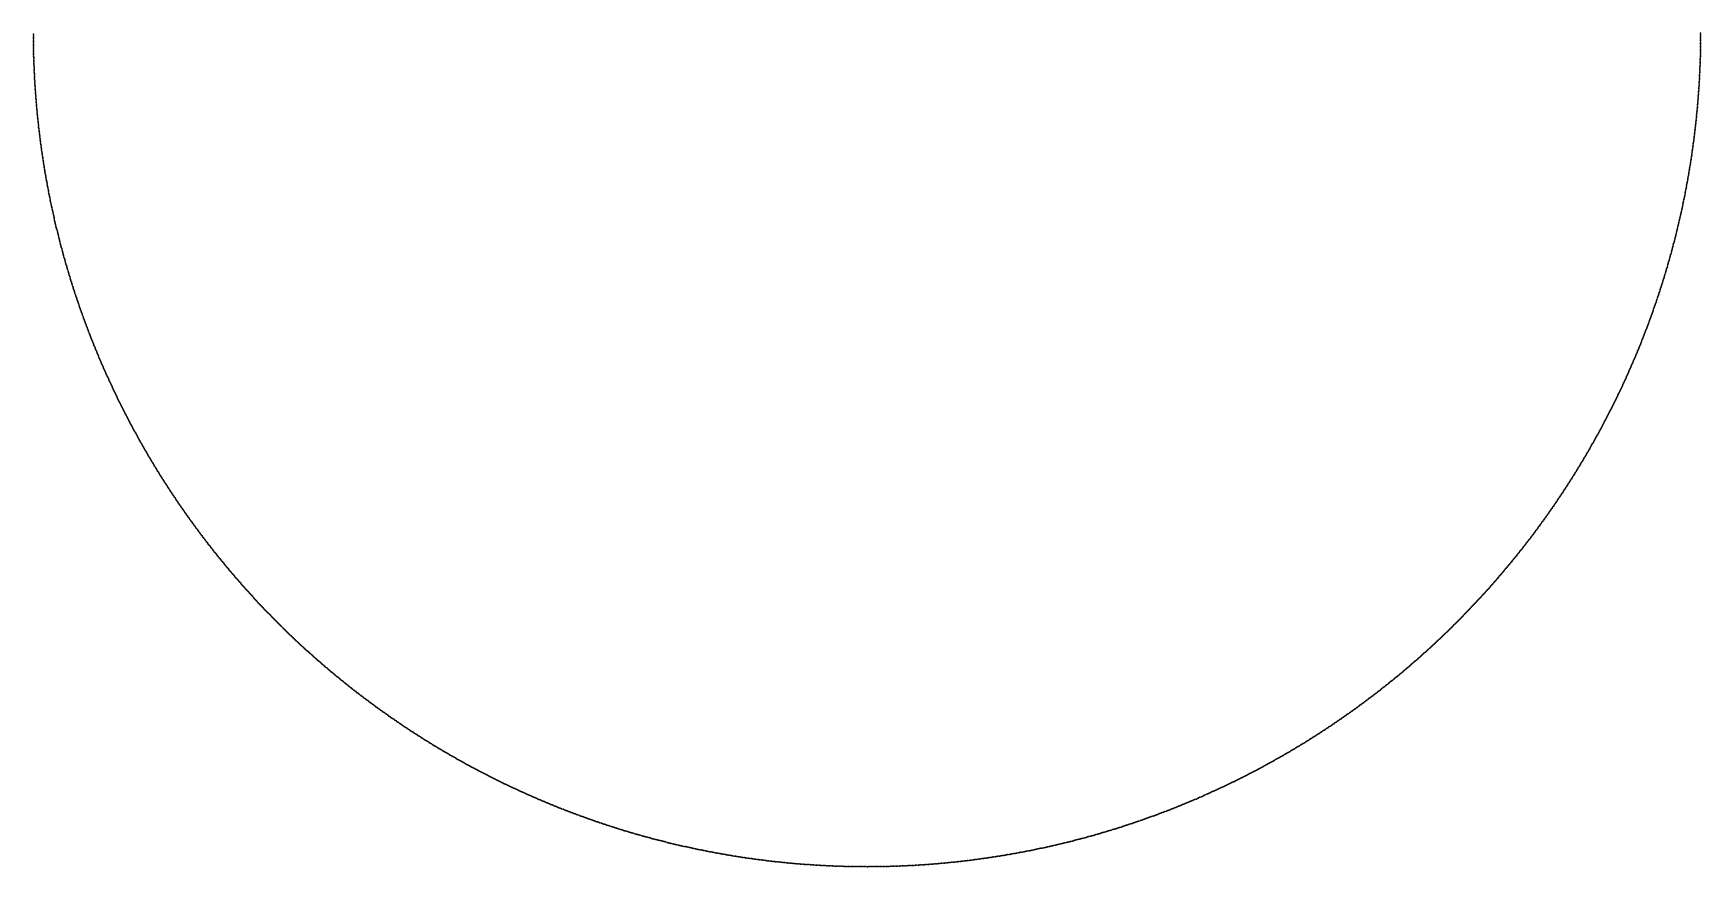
# Model space of a CAD drawing. Header units: metres. Extents: x -280 to 280, y -280 to 280.
# Drawn here: x -280 to 280, y -280 to 0 of the extents above; entities that cross this region are included whole.
import ezdxf

# ---------------------------------------------------------------- set-up
doc = ezdxf.new("R2010")
doc.units = ezdxf.units.M

msp = doc.modelspace()

# ---------------------------------------------------------------- linework, layer by layer
for p in [(-279.91, -0.43), (-279.91, -0.92), (-279.91, -1.41), (-279.91, -1.9), (-279.9, -2.39), (-279.9, -2.87), (-279.89, -3.36), (-279.89, -3.85), (-279.88, -4.34), (-279.87, -4.83), (-279.86, -5.32), (279.69, -5.51), (279.7, -5.02), (279.71, -4.04), (279.71, -4.53), (279.72, -3.55), (279.73, -2.09), (279.73, -2.58), (279.73, -3.07), (279.73, -3.07), (279.74, -0.13), (279.74, -0.62), (279.74, -1.11), (279.74, -1.6), (-279.85, -5.81), (-279.84, -6.29), (-279.83, -6.78), (-279.82, -7.27), (-279.81, -7.76), (-279.79, -8.25), (-279.78, -8.74), (-279.76, -9.23), (-279.75, -9.71), (-279.73, -10.2), (-279.71, -10.69), (-279.69, -11.18), (279.54, -10.88), (279.56, -10.39), (279.58, -9.91), (279.59, -9.42), (279.61, -8.93), (279.62, -8.44), (279.64, -7.95), (279.65, -7.46), (279.66, -6.97), (279.67, -6.49), (279.68, -6), (-279.67, -11.67), (-279.65, -12.16), (-279.63, -12.64), (-279.61, -13.13), (-279.58, -13.62), (-279.56, -14.11), (-279.54, -14.6), (-279.51, -15.08), (-279.48, -15.57), (-279.46, -16.06), (-279.43, -16.55), (279.25, -16.74), (279.28, -16.25), (279.31, -15.76), (279.33, -15.28), (279.36, -14.79), (279.39, -14.3), (279.41, -13.81), (279.43, -13.32), (279.46, -12.84), (279.48, -12.35), (279.5, -11.86), (279.52, -11.37), (-279.4, -17.04), (-279.37, -17.52), (-279.34, -18.01), (-279.31, -18.5), (-279.27, -18.99), (-279.24, -19.47), (-279.2, -19.96), (-279.17, -20.45), (-279.13, -20.94), (-279.1, -21.42), (-279.06, -21.91), (278.88, -22.1), (278.91, -21.61), (278.95, -21.13), (278.99, -20.64), (279.02, -20.15), (279.06, -19.67), (279.09, -19.18), (279.13, -18.69), (279.16, -18.2), (279.19, -17.71), (279.22, -17.23), (-279.02, -22.4), (-278.98, -22.89), (-278.94, -23.37), (-278.9, -23.86), (-278.86, -24.35), (-278.81, -24.83), (-278.77, -25.32), (-278.73, -25.81), (-278.68, -26.29), (-278.63, -26.78), (-278.59, -27.27), (-278.54, -27.75), (278.35, -27.94), (278.4, -27.46), (278.45, -26.97), (278.49, -26.48), (278.54, -26), (278.59, -25.51), (278.63, -25.02), (278.67, -24.54), (278.72, -24.05), (278.76, -23.56), (278.8, -23.08), (278.84, -22.59), (-278.49, -28.24), (-278.44, -28.72), (-278.39, -29.21), (-278.34, -29.7), (-278.29, -30.18), (-278.23, -30.67), (-278.18, -31.15), (-278.13, -31.64), (-278.07, -32.13), (-278.01, -32.61), (-277.96, -33.1), (277.76, -33.29), (277.82, -32.8), (277.88, -32.32), (277.94, -31.83), (277.99, -31.34), (278.04, -30.86), (278.1, -30.37), (278.15, -29.89), (278.2, -29.4), (278.25, -28.92), (278.3, -28.43), (-277.9, -33.58), (-277.84, -34.07), (-277.78, -34.55), (-277.72, -35.04), (-277.66, -35.52), (-277.6, -36.01), (-277.53, -36.49), (-277.47, -36.98), (-277.4, -37.46), (-277.34, -37.94), (-277.27, -38.43), (-277.2, -38.91), (277.01, -39.1), (277.07, -38.62), (277.14, -38.13), (277.21, -37.65), (277.27, -37.16), (277.34, -36.68), (277.4, -36.2), (277.46, -35.71), (277.53, -35.23), (277.59, -34.74), (277.65, -34.26), (277.71, -33.77), (-277.13, -39.4), (-277.07, -39.88), (-277, -40.36), (-276.93, -40.85), (-276.85, -41.33), (-276.78, -41.81), (-276.71, -42.3), (-276.63, -42.78), (-276.56, -43.26), (-276.48, -43.75), (-276.41, -44.23), (-276.33, -44.71), (276.2, -44.42), (276.28, -43.93), (276.36, -43.45), (276.43, -42.97), (276.51, -42.49), (276.58, -42), (276.65, -41.52), (276.73, -41.04), (276.8, -40.55), (276.87, -40.07), (276.94, -39.59), (-276.25, -45.19), (-276.17, -45.68), (-276.09, -46.16), (-276.01, -46.64), (-275.93, -47.12), (-275.85, -47.6), (-275.76, -48.08), (-275.68, -48.57), (-275.59, -49.05), (-275.51, -49.53), (-275.42, -50.01), (275.21, -50.2), (275.3, -49.72), (275.39, -49.24), (275.47, -48.75), (275.56, -48.27), (275.64, -47.79), (275.72, -47.31), (275.81, -46.83), (275.89, -46.35), (275.97, -45.86), (276.05, -45.38), (276.13, -44.9), (-275.33, -50.49), (-275.24, -50.97), (-275.15, -51.45), (-275.06, -51.93), (-274.97, -52.41), (-274.88, -52.89), (-274.79, -53.37), (-274.7, -53.85), (-274.6, -54.33), (-274.51, -54.81), (-274.41, -55.29), (-274.31, -55.77), (274.1, -55.96), (274.2, -55.48), (274.3, -55), (274.39, -54.52), (274.49, -54.04), (274.58, -53.56), (274.67, -53.08), (274.77, -52.6), (274.86, -52.12), (274.95, -51.64), (275.04, -51.16), (275.13, -50.68), (-274.22, -56.25), (-274.12, -56.73), (-274.02, -57.2), (-273.92, -57.68), (-273.82, -58.16), (-273.71, -58.64), (-273.61, -59.12), (-273.51, -59.59), (-273.4, -60.07), (-273.3, -60.55), (-273.19, -61.03), (-273.09, -61.5), (272.98, -61.21), (273.08, -60.73), (273.19, -60.26), (273.29, -59.78), (273.4, -59.3), (273.5, -58.83), (273.6, -58.35), (273.71, -57.87), (273.81, -57.39), (273.91, -56.91), (274, -56.43), (-272.98, -61.98), (-272.87, -62.46), (-272.76, -62.93), (-272.65, -63.41), (-272.54, -63.88), (-272.43, -64.36), (-272.31, -64.84), (-272.2, -65.31), (-272.09, -65.79), (-271.97, -66.26), (-271.86, -66.74), (271.64, -66.92), (271.75, -66.45), (271.87, -65.97), (271.98, -65.5), (272.1, -65.02), (272.21, -64.55), (272.32, -64.07), (272.43, -63.59), (272.54, -63.12), (272.65, -62.64), (272.76, -62.17), (272.87, -61.69), (-271.74, -67.21), (-271.62, -67.68), (-271.5, -68.16), (-271.38, -68.63), (-271.26, -69.11), (-271.14, -69.58), (-271.02, -70.05), (-270.9, -70.53), (-270.77, -71), (-270.65, -71.47), (-270.52, -71.94), (-270.4, -72.42), (270.18, -72.6), (270.3, -72.13), (270.43, -71.66), (270.55, -71.18), (270.68, -70.71), (270.8, -70.24), (270.92, -69.76), (271.04, -69.29), (271.16, -68.82), (271.28, -68.34), (271.4, -67.87), (271.52, -67.4), (-270.27, -72.89), (-270.14, -73.36), (-270.02, -73.83), (-269.89, -74.3), (-269.76, -74.77), (-269.63, -75.24), (-269.49, -75.72), (-269.36, -76.19), (-269.23, -76.66), (-269.09, -77.13), (-268.96, -77.6), (-268.82, -78.07), (268.6, -78.25), (268.73, -77.78), (268.87, -77.31), (269, -76.84), (269.14, -76.37), (269.27, -75.9), (269.4, -75.43), (269.53, -74.96), (269.66, -74.49), (269.79, -74.02), (269.92, -73.54), (270.05, -73.07), (-268.69, -78.53), (-268.55, -79), (-268.41, -79.47), (-268.27, -79.94), (-268.13, -80.41), (-267.99, -80.88), (-267.85, -81.34), (-267.71, -81.81), (-267.56, -82.28), (-267.42, -82.75), (-267.28, -83.21), (-267.13, -83.68), (266.9, -83.86), (267.04, -83.39), (267.19, -82.93), (267.33, -82.46), (267.48, -81.99), (267.62, -81.53), (267.76, -81.06), (267.9, -80.59), (268.04, -80.12), (268.18, -79.65), (268.32, -79.19), (268.46, -78.72), (-266.98, -84.15), (-266.84, -84.61), (-266.69, -85.08), (-266.54, -85.54), (-266.39, -86.01), (-266.24, -86.47), (-266.09, -86.94), (-265.94, -87.4), (-265.78, -87.87), (-265.63, -88.33), (-265.47, -88.79), (-265.32, -89.26), (265.08, -89.44), (265.24, -88.97), (265.39, -88.51), (265.55, -88.05), (265.7, -87.58), (265.85, -87.12), (266.01, -86.65), (266.16, -86.19), (266.31, -85.72), (266.46, -85.26), (266.6, -84.79), (266.75, -84.33), (-265.16, -89.72), (-265.01, -90.18), (-264.85, -90.65), (-264.69, -91.11), (-264.53, -91.57), (-264.37, -92.03), (-264.21, -92.49), (-264.05, -92.95), (-263.89, -93.42), (-263.72, -93.88), (-263.56, -94.34), (-263.39, -94.8), (263.15, -94.97), (263.32, -94.52), (263.48, -94.05), (263.65, -93.59), (263.81, -93.13), (263.97, -92.67), (264.13, -92.21), (264.29, -91.75), (264.45, -91.29), (264.61, -90.83), (264.77, -90.36), (264.93, -89.9), (-263.23, -95.26), (-263.06, -95.72), (-262.89, -96.17), (-262.72, -96.63), (-262.56, -97.09), (-262.39, -97.55), (-262.22, -98.01), (-262.04, -98.47), (-261.87, -98.92), (-261.7, -99.38), (-261.52, -99.84), (-261.35, -100.29), (261.11, -100.47), (261.28, -100.01), (261.45, -99.56), (261.63, -99.1), (261.8, -98.64), (261.97, -98.19), (262.14, -97.73), (262.31, -97.27), (262.48, -96.81), (262.65, -96.35), (262.82, -95.89), (262.99, -95.43), (-261.17, -100.75), (-261, -101.21), (-260.82, -101.66), (-260.64, -102.12), (-260.47, -102.57), (-260.29, -103.03), (-260.11, -103.48), (-259.92, -103.93), (-259.74, -104.39), (-259.56, -104.84), (-259.38, -105.29), (-259.19, -105.75), (-259.01, -106.2), (258.94, -105.92), (259.13, -105.47), (259.31, -105.02), (259.5, -104.56), (259.68, -104.11), (259.86, -103.66), (260.04, -103.2), (260.22, -102.75), (260.4, -102.29), (260.58, -101.84), (260.75, -101.38), (260.93, -100.93), (-258.82, -106.65), (-258.64, -107.1), (-258.45, -107.55), (-258.26, -108.01), (-258.07, -108.46), (-257.88, -108.91), (-257.69, -109.36), (-257.5, -109.81), (-257.31, -110.26), (-257.12, -110.7), (-256.92, -111.15), (-256.73, -111.6), (256.47, -111.78), (256.67, -111.33), (256.86, -110.88), (257.06, -110.43), (257.25, -109.98), (257.44, -109.53), (257.63, -109.08), (257.82, -108.63), (258.01, -108.18), (258.2, -107.73), (258.39, -107.28), (258.57, -106.83), (258.76, -106.37), (-256.53, -112.05), (-256.34, -112.5), (-256.14, -112.95), (-255.94, -113.39), (-255.74, -113.84), (-255.54, -114.29), (-255.35, -114.73), (-255.14, -115.18), (-254.94, -115.62), (-254.74, -116.07), (-254.54, -116.51), (-254.33, -116.96), (-254.13, -117.4), (254.08, -117.13), (254.28, -116.68), (254.48, -116.24), (254.69, -115.79), (254.89, -115.35), (255.09, -114.9), (255.29, -114.46), (255.49, -114.01), (255.69, -113.57), (255.89, -113.12), (256.08, -112.67), (256.28, -112.22), (-253.92, -117.84), (-253.72, -118.29), (-253.51, -118.73), (-253.3, -119.17), (-253.1, -119.61), (-252.89, -120.06), (-252.68, -120.5), (-252.47, -120.94), (-252.25, -121.38), (-252.04, -121.82), (-251.83, -122.26), (-251.62, -122.7), (251.35, -122.87), (251.57, -122.43), (251.78, -121.99), (251.99, -121.55), (252.21, -121.11), (252.42, -120.67), (252.63, -120.23), (252.84, -119.78), (253.05, -119.34), (253.25, -118.9), (253.46, -118.46), (253.67, -118.01), (253.87, -117.57), (-251.4, -123.14), (-251.19, -123.58), (-250.97, -124.01), (-250.75, -124.45), (-250.54, -124.89), (-250.32, -125.33), (-250.1, -125.76), (-249.88, -126.2), (-249.66, -126.64), (-249.44, -127.07), (-249.21, -127.51), (-248.99, -127.94), (-248.77, -128.38), (248.5, -128.54), (248.73, -128.11), (248.95, -127.68), (249.17, -127.24), (249.39, -126.8), (249.61, -126.37), (249.83, -125.93), (250.05, -125.5), (250.27, -125.06), (250.49, -124.62), (250.71, -124.18), (250.92, -123.75), (251.14, -123.31), (-248.54, -128.81), (-248.32, -129.24), (-248.09, -129.68), (-247.87, -130.11), (-247.64, -130.54), (-247.41, -130.98), (-247.18, -131.41), (-246.95, -131.84), (-246.72, -132.27), (-246.49, -132.7), (-246.26, -133.13), (-246.03, -133.56), (-245.79, -133.99), (245.52, -134.15), (245.76, -133.73), (245.99, -133.3), (246.22, -132.87), (246.45, -132.44), (246.68, -132), (246.91, -131.57), (247.14, -131.14), (247.37, -130.71), (247.6, -130.28), (247.83, -129.84), (248.05, -129.41), (248.28, -128.98), (-245.56, -134.42), (-245.32, -134.85), (-245.09, -135.28), (-244.85, -135.7), (-244.61, -136.13), (-244.38, -136.56), (-244.14, -136.98), (-243.9, -137.41), (-243.66, -137.84), (-243.42, -138.26), (-243.17, -138.69), (-242.93, -139.11), (-242.69, -139.53), (242.41, -139.7), (242.66, -139.27), (242.9, -138.85), (243.14, -138.42), (243.38, -138), (243.62, -137.57), (243.86, -137.15), (244.1, -136.72), (244.34, -136.29), (244.58, -135.87), (244.82, -135.44), (245.05, -135.01), (245.29, -134.58), (-242.44, -139.96), (-242.2, -140.38), (-241.95, -140.8), (-241.71, -141.22), (-241.46, -141.65), (-241.21, -142.07), (-240.97, -142.49), (-240.72, -142.91), (-240.47, -143.33), (-240.22, -143.75), (-239.97, -144.17), (-239.71, -144.59), (-239.46, -145.01), (-239.21, -145.42), (239.18, -145.17), (239.44, -144.75), (239.69, -144.33), (239.94, -143.91), (240.19, -143.49), (240.44, -143.07), (240.69, -142.65), (240.94, -142.23), (241.19, -141.81), (241.43, -141.39), (241.68, -140.96), (241.93, -140.54), (242.17, -140.12), (-238.95, -145.84), (-238.7, -146.26), (-238.44, -146.67), (-238.19, -147.09), (-237.93, -147.51), (-237.67, -147.92), (-237.41, -148.34), (-237.15, -148.75), (-236.89, -149.16), (-236.63, -149.58), (-236.37, -149.99), (-236.11, -150.4), (-235.85, -150.81), (235.56, -150.97), (235.83, -150.56), (236.09, -150.15), (236.35, -149.74), (236.61, -149.32), (236.87, -148.91), (237.13, -148.49), (237.39, -148.08), (237.65, -147.66), (237.91, -147.25), (238.16, -146.83), (238.42, -146.42), (238.67, -146), (238.93, -145.58), (-235.58, -151.23), (-235.32, -151.64), (-235.05, -152.05), (-234.79, -152.46), (-234.52, -152.87), (-234.25, -153.28), (-233.99, -153.69), (-233.72, -154.09), (-233.45, -154.5), (-233.18, -154.91), (-232.91, -155.32), (-232.64, -155.72), (-232.36, -156.13), (-232.09, -156.53), (231.8, -156.69), (232.08, -156.28), (232.35, -155.88), (232.62, -155.47), (232.89, -155.06), (233.16, -154.66), (233.43, -154.25), (233.7, -153.84), (233.97, -153.43), (234.24, -153.02), (234.5, -152.61), (234.77, -152.2), (235.03, -151.79), (235.3, -151.38), (-231.82, -156.94), (-231.54, -157.34), (-231.27, -157.75), (-230.99, -158.15), (-230.72, -158.55), (-230.44, -158.96), (-230.16, -159.36), (-229.88, -159.76), (-229.6, -160.16), (-229.32, -160.56), (-229.04, -160.96), (-228.76, -161.36), (-228.48, -161.76), (-228.2, -162.16), (228.19, -161.91), (228.47, -161.51), (228.75, -161.11), (229.03, -160.71), (229.31, -160.31), (229.59, -159.91), (229.87, -159.51), (230.15, -159.11), (230.43, -158.71), (230.7, -158.3), (230.98, -157.9), (231.26, -157.5), (231.53, -157.09), (-227.91, -162.56), (-227.63, -162.96), (-227.35, -163.35), (-227.06, -163.75), (-226.77, -164.15), (-226.49, -164.54), (-226.2, -164.94), (-225.91, -165.33), (-225.62, -165.72), (-225.33, -166.12), (-225.04, -166.51), (-224.75, -166.9), (-224.46, -167.3), (-224.17, -167.69), (223.87, -167.84), (224.16, -167.44), (224.46, -167.05), (224.75, -166.66), (225.04, -166.27), (225.33, -165.87), (225.62, -165.48), (225.91, -165.09), (226.19, -164.69), (226.48, -164.3), (226.77, -163.9), (227.05, -163.5), (227.34, -163.11), (227.62, -162.71), (227.91, -162.31), (-223.87, -168.08), (-223.58, -168.47), (-223.29, -168.86), (-222.99, -169.25), (-222.7, -169.64), (-222.4, -170.03), (-222.1, -170.41), (-221.8, -170.8), (-221.51, -171.19), (-221.21, -171.58), (-220.91, -171.96), (-220.61, -172.35), (-220.31, -172.73), (-220, -173.12), (219.7, -173.26), (220.01, -172.88), (220.31, -172.49), (220.61, -172.11), (220.91, -171.72), (221.21, -171.34), (221.51, -170.95), (221.8, -170.56), (222.1, -170.17), (222.4, -169.79), (222.69, -169.4), (222.99, -169.01), (223.28, -168.62), (223.58, -168.23), (-219.7, -173.5), (-219.4, -173.88), (-219.09, -174.27), (-218.79, -174.65), (-218.48, -175.03), (-218.18, -175.41), (-217.87, -175.79), (-217.56, -176.17), (-217.26, -176.55), (-216.95, -176.93), (-216.64, -177.31), (-216.33, -177.69), (-216.02, -178.06), (-215.71, -178.44), (-215.4, -178.82), (215.09, -178.96), (215.4, -178.58), (215.71, -178.21), (216.03, -177.83), (216.34, -177.45), (216.64, -177.07), (216.95, -176.69), (217.26, -176.32), (217.57, -175.94), (217.88, -175.56), (218.18, -175.17), (218.49, -174.79), (218.79, -174.41), (219.1, -174.03), (219.4, -173.65), (-215.08, -179.19), (-214.77, -179.57), (-214.46, -179.94), (-214.14, -180.32), (-213.83, -180.69), (-213.51, -181.06), (-213.19, -181.44), (-212.88, -181.81), (-212.56, -182.18), (-212.24, -182.55), (-211.92, -182.92), (-211.6, -183.29), (-211.28, -183.66), (-210.96, -184.03), (-210.64, -184.4), (210.33, -184.53), (210.65, -184.17), (210.97, -183.8), (211.3, -183.43), (211.61, -183.06), (211.93, -182.69), (212.25, -182.32), (212.57, -181.95), (212.89, -181.58), (213.2, -181.2), (213.52, -180.83), (213.84, -180.46), (214.15, -180.08), (214.46, -179.71), (214.78, -179.33), (-210.32, -184.76), (-210, -185.13), (-209.67, -185.5), (-209.35, -185.86), (-209.02, -186.23), (-208.7, -186.59), (-208.37, -186.96), (-208.05, -187.32), (-207.72, -187.68), (-207.39, -188.05), (-207.06, -188.41), (-206.73, -188.77), (-206.4, -189.13), (-206.07, -189.49), (-205.74, -189.85), (-205.41, -190.21), (205.43, -189.98), (205.76, -189.62), (206.09, -189.26), (206.42, -188.9), (206.75, -188.54), (207.08, -188.18), (207.41, -187.82), (207.73, -187.46), (208.06, -187.09), (208.39, -186.73), (208.71, -186.36), (209.04, -186), (209.36, -185.63), (209.69, -185.27), (210.01, -184.9), (-205.08, -190.57), (-204.74, -190.92), (-204.41, -191.28), (-204.08, -191.64), (-203.74, -191.99), (-203.41, -192.35), (-203.07, -192.7), (-202.73, -193.06), (-202.4, -193.41), (-202.06, -193.76), (-201.72, -194.12), (-201.38, -194.47), (-201.04, -194.82), (-200.7, -195.17), (-200.36, -195.52), (-200.02, -195.87), (200.04, -195.65), (200.38, -195.3), (200.72, -194.95), (201.06, -194.6), (201.4, -194.25), (201.74, -193.9), (202.08, -193.54), (202.42, -193.19), (202.75, -192.84), (203.09, -192.48), (203.43, -192.13), (203.76, -191.77), (204.1, -191.41), (204.43, -191.06), (204.76, -190.7), (205.1, -190.34), (-199.68, -196.22), (-199.33, -196.57), (-198.99, -196.92), (-198.64, -197.26), (-198.3, -197.61), (-197.95, -197.95), (-197.61, -198.3), (-197.26, -198.64), (-196.92, -198.99), (-196.57, -199.33), (-196.22, -199.67), (-195.87, -200.02), (-195.52, -200.36), (-195.17, -200.7), (-194.82, -201.04), (-194.47, -201.38), (194.5, -201.17), (194.85, -200.83), (195.2, -200.49), (195.55, -200.14), (195.9, -199.8), (196.25, -199.46), (196.6, -199.12), (196.94, -198.77), (197.29, -198.43), (197.64, -198.08), (197.98, -197.74), (198.33, -197.39), (198.67, -197.04), (199.01, -196.7), (199.36, -196.35), (199.7, -196), (-194.12, -201.72), (-193.77, -202.06), (-193.41, -202.4), (-193.06, -202.73), (-192.7, -203.07), (-192.35, -203.41), (-191.99, -203.74), (-191.64, -204.08), (-191.28, -204.41), (-190.92, -204.74), (-190.57, -205.08), (-190.21, -205.41), (-189.85, -205.74), (-189.49, -206.07), (-189.13, -206.4), (-188.77, -206.73), (-188.41, -207.06), (188.44, -206.85), (188.8, -206.52), (189.16, -206.19), (189.52, -205.86), (189.88, -205.53), (190.24, -205.2), (190.6, -204.87), (190.96, -204.53), (191.31, -204.2), (191.67, -203.87), (192.03, -203.53), (192.38, -203.19), (192.74, -202.86), (193.09, -202.52), (193.44, -202.18), (193.8, -201.84), (194.15, -201.51), (-188.05, -207.39), (-187.68, -207.72), (-187.32, -208.05), (-186.96, -208.37), (-186.59, -208.7), (-186.23, -209.02), (-185.86, -209.35), (-185.5, -209.67), (-185.13, -210), (-184.77, -210.32), (-184.4, -210.64), (-184.03, -210.96), (-183.66, -211.28), (-183.29, -211.6), (-182.92, -211.92), (-182.55, -212.24), (-182.18, -212.56), (182.22, -212.36), (182.59, -212.04), (182.96, -211.72), (183.33, -211.4), (183.7, -211.08), (184.07, -210.76), (184.44, -210.44), (184.8, -210.11), (185.17, -209.79), (185.54, -209.47), (185.9, -209.14), (186.27, -208.82), (186.63, -208.49), (186.99, -208.17), (187.36, -207.84), (187.72, -207.51), (188.08, -207.18), (-181.81, -212.88), (-181.44, -213.2), (-181.07, -213.51), (-180.69, -213.83), (-180.32, -214.14), (-179.94, -214.46), (-179.57, -214.77), (-179.2, -215.08), (-178.82, -215.4), (-178.44, -215.71), (-178.07, -216.02), (-177.69, -216.33), (-177.31, -216.64), (-176.93, -216.95), (-176.55, -217.26), (-176.17, -217.57), (-175.79, -217.87), (-175.41, -218.18), (175.46, -217.98), (175.84, -217.68), (176.22, -217.37), (176.6, -217.06), (176.98, -216.75), (177.36, -216.44), (177.73, -216.13), (178.11, -215.82), (178.49, -215.51), (178.86, -215.2), (179.24, -214.89), (179.61, -214.57), (179.99, -214.26), (180.36, -213.94), (180.73, -213.63), (181.11, -213.31), (181.48, -212.99), (181.85, -212.68), (-175.03, -218.49), (-174.65, -218.79), (-174.27, -219.1), (-173.89, -219.4), (-173.5, -219.7), (-173.12, -220), (-172.73, -220.31), (-172.35, -220.61), (-171.96, -220.91), (-171.58, -221.21), (-171.19, -221.51), (-170.8, -221.81), (-170.42, -222.1), (-170.03, -222.4), (-169.64, -222.7), (-169.25, -222.99), (-168.86, -223.29), (-168.47, -223.58), (168.13, -223.69), (168.52, -223.39), (168.91, -223.1), (169.3, -222.8), (169.69, -222.51), (170.08, -222.21), (170.47, -221.91), (170.85, -221.62), (171.24, -221.32), (171.63, -221.02), (172.01, -220.72), (172.4, -220.42), (172.78, -220.11), (173.17, -219.81), (173.55, -219.51), (173.93, -219.21), (174.32, -218.9), (174.7, -218.6), (175.08, -218.29), (-168.08, -223.88), (-167.69, -224.17), (-167.3, -224.46), (-166.91, -224.75), (-166.51, -225.04), (-166.12, -225.33), (-165.73, -225.62), (-165.33, -225.91), (-164.94, -226.2), (-164.54, -226.49), (-164.15, -226.78), (-163.75, -227.06), (-163.35, -227.35), (-162.96, -227.63), (-162.56, -227.92), (-162.16, -228.2), (-161.76, -228.48), (-161.36, -228.76), (-160.96, -229.05), (-160.56, -229.33), (160.22, -229.43), (160.62, -229.15), (161.02, -228.87), (161.42, -228.58), (161.82, -228.3), (162.22, -228.02), (162.62, -227.73), (163.01, -227.45), (163.41, -227.17), (163.81, -226.88), (164.2, -226.59), (164.6, -226.31), (164.99, -226.02), (165.39, -225.73), (165.78, -225.44), (166.17, -225.15), (166.57, -224.86), (166.96, -224.57), (167.35, -224.28), (167.74, -223.98), (-160.16, -229.61), (-159.76, -229.89), (-159.36, -230.16), (-158.96, -230.44), (-158.56, -230.72), (-158.15, -231), (-157.75, -231.27), (-157.35, -231.55), (-156.94, -231.82), (-156.54, -232.09), (-156.13, -232.37), (-155.73, -232.64), (-155.32, -232.91), (-154.91, -233.18), (-154.5, -233.45), (-154.1, -233.72), (-153.69, -233.99), (-153.28, -234.26), (-152.87, -234.52), (-152.46, -234.79), (152.11, -234.89), (152.52, -234.62), (152.93, -234.35), (153.34, -234.09), (153.75, -233.82), (154.16, -233.55), (154.57, -233.28), (154.97, -233.01), (155.38, -232.74), (155.79, -232.46), (156.19, -232.19), (156.6, -231.92), (157, -231.64), (157.41, -231.37), (157.81, -231.09), (158.21, -230.82), (158.62, -230.54), (159.02, -230.26), (159.42, -229.99), (159.82, -229.71), (-152.05, -235.06), (-151.64, -235.32), (-151.23, -235.59), (-150.82, -235.85), (-150.41, -236.11), (-149.99, -236.37), (-149.58, -236.64), (-149.17, -236.9), (-148.75, -237.16), (-148.34, -237.42), (-147.92, -237.67), (-147.51, -237.93), (-147.09, -238.19), (-146.68, -238.45), (-146.26, -238.7), (-145.84, -238.96), (-145.43, -239.21), (-145.01, -239.46), (-144.59, -239.72), (-144.17, -239.97), (-143.75, -240.22), (-143.33, -240.47), (142.98, -240.56), (143.4, -240.31), (143.82, -240.06), (144.24, -239.81), (144.66, -239.55), (145.08, -239.3), (145.49, -239.05), (145.91, -238.79), (146.33, -238.54), (146.74, -238.28), (147.16, -238.02), (147.58, -237.77), (147.99, -237.51), (148.4, -237.25), (148.82, -236.99), (149.23, -236.73), (149.65, -236.47), (150.06, -236.21), (150.47, -235.94), (150.88, -235.68), (151.29, -235.42), (151.7, -235.15), (-142.91, -240.72), (-142.49, -240.97), (-142.07, -241.22), (-141.65, -241.47), (-141.23, -241.71), (-140.81, -241.96), (-140.38, -242.2), (-139.96, -242.45), (-139.54, -242.69), (-139.11, -242.94), (-138.69, -243.18), (-138.26, -243.42), (-137.84, -243.66), (-137.41, -243.9), (-136.99, -244.14), (-136.56, -244.38), (-136.13, -244.62), (-135.71, -244.85), (-135.28, -245.09), (-134.85, -245.33), (-134.42, -245.56), (-133.99, -245.8), (-133.56, -246.03), (133.21, -246.11), (133.64, -245.88), (134.07, -245.64), (134.5, -245.41), (134.92, -245.17), (135.35, -244.94), (135.78, -244.7), (136.21, -244.46), (136.63, -244.22), (137.06, -243.98), (137.49, -243.75), (137.91, -243.5), (138.34, -243.26), (138.76, -243.02), (139.18, -242.78), (139.61, -242.53), (140.03, -242.29), (140.45, -242.04), (140.88, -241.8), (141.3, -241.55), (141.72, -241.31), (142.14, -241.06), (142.56, -240.81), (-133.13, -246.26), (-132.7, -246.49), (-132.27, -246.73), (-131.84, -246.96), (-131.41, -247.19), (-130.98, -247.41), (-130.55, -247.64), (-130.11, -247.87), (-129.68, -248.1), (-129.25, -248.32), (-128.81, -248.55), (-128.38, -248.77), (-127.95, -249), (-127.51, -249.22), (-127.08, -249.44), (-126.64, -249.66), (-126.2, -249.88), (-125.77, -250.1), (-125.33, -250.32), (-124.89, -250.54), (-124.46, -250.76), (-124.02, -250.97), (-123.58, -251.19), (-123.14, -251.41), (-122.7, -251.62), (-122.26, -251.83), (122.34, -251.69), (122.78, -251.48), (123.22, -251.27), (123.66, -251.05), (124.1, -250.83), (124.54, -250.62), (124.97, -250.4), (125.41, -250.18), (125.85, -249.96), (126.28, -249.74), (126.72, -249.52), (127.15, -249.3), (127.59, -249.07), (128.02, -248.85), (128.46, -248.63), (128.89, -248.4), (129.33, -248.18), (129.76, -247.95), (130.19, -247.72), (130.62, -247.49), (131.06, -247.27), (131.49, -247.04), (131.92, -246.81), (132.35, -246.57), (132.78, -246.34), (-121.82, -252.05), (-121.38, -252.26), (-120.94, -252.47), (-120.5, -252.68), (-120.06, -252.89), (-119.62, -253.1), (-119.18, -253.31), (-118.73, -253.52), (-118.29, -253.72), (-117.85, -253.93), (-117.4, -254.13), (-116.96, -254.34), (-116.52, -254.54), (-116.07, -254.75), (-115.63, -254.95), (-115.18, -255.15), (-114.74, -255.35), (-114.29, -255.55), (-113.84, -255.75), (-113.4, -255.95), (-112.95, -256.14), (-112.5, -256.34), (-112.05, -256.54), (-111.61, -256.73), (-111.16, -256.93), (-110.71, -257.12), (-110.26, -257.31), (109.9, -257.38), (110.35, -257.19), (110.8, -256.99), (111.24, -256.8), (111.69, -256.6), (112.14, -256.41), (112.59, -256.21), (113.03, -256.01), (113.48, -255.82), (113.93, -255.62), (114.37, -255.42), (114.82, -255.22), (115.27, -255.02), (115.71, -254.81), (116.16, -254.61), (116.6, -254.41), (117.04, -254.2), (117.49, -254), (117.93, -253.79), (118.37, -253.59), (118.82, -253.38), (119.26, -253.17), (119.7, -252.96), (120.14, -252.75), (120.58, -252.54), (121.02, -252.33), (121.46, -252.12), (121.9, -251.91), (-109.81, -257.51), (-109.36, -257.7), (-108.91, -257.89), (-108.46, -258.08), (-108.01, -258.27), (-107.56, -258.45), (-107.11, -258.64), (-106.66, -258.83), (-106.2, -259.01), (-105.75, -259.2), (-105.3, -259.38), (-104.85, -259.57), (-104.39, -259.75), (-103.94, -259.93), (-103.48, -260.11), (-103.03, -260.29), (-102.58, -260.47), (-102.12, -260.65), (-101.67, -260.83), (-101.21, -261), (-100.75, -261.18), (-100.3, -261.35), (-99.84, -261.53), (-99.38, -261.7), (-98.93, -261.88), (-98.47, -262.05), (-98.01, -262.22), (-97.55, -262.39), (-97.1, -262.56), (-96.64, -262.73), (-96.18, -262.9), (95.81, -262.95), (96.27, -262.79), (96.73, -262.62), (97.19, -262.45), (97.65, -262.28), (98.1, -262.11), (98.56, -261.93), (99.02, -261.76), (99.48, -261.59), (99.93, -261.41), (100.39, -261.24), (100.84, -261.06), (101.3, -260.89), (101.76, -260.71), (102.21, -260.53), (102.67, -260.35), (103.12, -260.17), (103.57, -259.99), (104.03, -259.81), (104.48, -259.63), (104.93, -259.44), (105.39, -259.26), (105.84, -259.08), (106.29, -258.89), (106.74, -258.7), (107.2, -258.52), (107.65, -258.33), (108.1, -258.14), (108.55, -257.95), (109, -257.76), (109.45, -257.57), (-95.72, -263.06), (-95.26, -263.23), (-94.8, -263.4), (-94.34, -263.56), (-93.88, -263.73), (-93.42, -263.89), (-92.96, -264.05), (-92.5, -264.21), (-92.04, -264.38), (-91.57, -264.54), (-91.11, -264.69), (-90.65, -264.85), (-90.19, -265.01), (-89.72, -265.17), (-89.26, -265.32), (-88.8, -265.48), (-88.33, -265.63), (-87.87, -265.79), (-87.41, -265.94), (-86.94, -266.09), (-86.48, -266.24), (-86.01, -266.39), (-85.55, -266.54), (-85.08, -266.69), (-84.62, -266.84), (-84.15, -266.99), (-83.68, -267.13), (-83.22, -267.28), (-82.75, -267.42), (-82.28, -267.57), (-81.82, -267.71), (-81.35, -267.85), (-80.88, -268), (-80.41, -268.14), (-79.94, -268.28), (-79.48, -268.41), (-79.01, -268.55), (78.64, -268.6), (79.11, -268.46), (79.57, -268.32), (80.04, -268.18), (80.51, -268.04), (80.98, -267.9), (81.45, -267.76), (81.91, -267.62), (82.38, -267.47), (82.85, -267.33), (83.31, -267.18), (83.78, -267.04), (84.25, -266.89), (84.71, -266.74), (85.18, -266.59), (85.64, -266.44), (86.11, -266.29), (86.57, -266.14), (87.04, -265.99), (87.5, -265.84), (87.97, -265.68), (88.43, -265.53), (88.89, -265.38), (89.36, -265.22), (89.82, -265.06), (90.28, -264.91), (90.74, -264.75), (91.21, -264.59), (91.67, -264.43), (92.13, -264.27), (92.59, -264.11), (93.05, -263.94), (93.51, -263.78), (93.97, -263.62), (94.43, -263.45), (94.89, -263.29), (95.35, -263.12), (-78.54, -268.69), (-78.07, -268.83), (-77.6, -268.96), (-77.13, -269.1), (-76.66, -269.23), (-76.19, -269.36), (-75.72, -269.5), (-75.25, -269.63), (-74.78, -269.76), (-74.31, -269.89), (-73.84, -270.02), (-73.36, -270.15), (-72.89, -270.27), (-72.42, -270.4), (-71.95, -270.53), (-71.48, -270.65), (-71, -270.78), (-70.53, -270.9), (-70.06, -271.02), (-69.58, -271.14), (-69.11, -271.27), (-68.64, -271.39), (-68.16, -271.5), (-67.69, -271.62), (-67.21, -271.74), (-66.74, -271.86), (-66.26, -271.97), (-65.79, -272.09), (-65.31, -272.2), (-64.84, -272.32), (-64.36, -272.43), (-63.89, -272.54), (-63.41, -272.65), (-62.94, -272.76), (-62.46, -272.87), (-61.98, -272.98), (-61.51, -273.09), (-61.03, -273.19), (-60.55, -273.3), (-60.07, -273.41), (-59.6, -273.51), (-59.12, -273.61), (-58.64, -273.72), (-58.16, -273.82), (-57.69, -273.92), (-57.21, -274.02), (-56.73, -274.12), (-56.25, -274.22), (56.36, -274.15), (56.83, -274.05), (57.31, -273.95), (57.79, -273.85), (58.27, -273.75), (58.75, -273.65), (59.22, -273.54), (59.7, -273.44), (60.18, -273.33), (60.66, -273.23), (61.13, -273.12), (61.61, -273.01), (62.09, -272.91), (62.56, -272.8), (63.04, -272.69), (63.52, -272.58), (63.99, -272.47), (64.47, -272.35), (64.94, -272.24), (65.42, -272.13), (65.89, -272.01), (66.37, -271.9), (66.84, -271.78), (67.32, -271.66), (67.79, -271.54), (68.26, -271.42), (68.74, -271.3), (69.21, -271.18), (69.69, -271.06), (70.16, -270.94), (70.63, -270.82), (71.1, -270.69), (71.58, -270.57), (72.05, -270.44), (72.52, -270.32), (72.99, -270.19), (73.46, -270.06), (73.94, -269.93), (74.41, -269.8), (74.88, -269.67), (75.35, -269.54), (75.82, -269.41), (76.29, -269.28), (76.76, -269.14), (77.23, -269.01), (77.7, -268.87), (78.17, -268.73), (-55.77, -274.31), (-55.29, -274.41), (-54.81, -274.51), (-54.33, -274.6), (-53.85, -274.7), (-53.37, -274.79), (-52.89, -274.88), (-52.41, -274.97), (-51.93, -275.07), (-51.45, -275.16), (-50.97, -275.24), (-50.49, -275.33), (-50.01, -275.42), (-49.53, -275.51), (-49.05, -275.59), (-48.57, -275.68), (-48.09, -275.76), (-47.61, -275.85), (-47.12, -275.93), (-46.64, -276.01), (-46.16, -276.09), (-45.68, -276.17), (-45.2, -276.25), (-44.71, -276.33), (-44.23, -276.41), (-43.75, -276.48), (-43.27, -276.56), (-42.78, -276.63), (-42.3, -276.71), (-41.82, -276.78), (-41.33, -276.85), (-40.85, -276.92), (-40.37, -277), (-39.88, -277.07), (-39.4, -277.13), (-38.91, -277.2), (-38.43, -277.27), (-37.95, -277.34), (-37.46, -277.4), (-36.98, -277.47), (-36.49, -277.53), (-36.01, -277.59), (-35.52, -277.66), (-35.04, -277.72), (-34.55, -277.78), (-34.07, -277.84), (-33.58, -277.9), (-33.1, -277.95), (-32.61, -278.01), (-32.13, -278.07), (-31.64, -278.12), (-31.16, -278.18), (-30.67, -278.23), (-30.19, -278.28), (-29.7, -278.34), (-29.21, -278.39), (-28.73, -278.44), (-28.24, -278.49), (-27.75, -278.54), (-27.27, -278.58), (-26.78, -278.63), (-26.3, -278.68), (-25.81, -278.72), (-25.32, -278.77), (-24.84, -278.81), (-24.35, -278.85), (-23.86, -278.9), (-23.37, -278.94), (-22.89, -278.98), (-22.4, -279.02), (-21.91, -279.05), (-21.43, -279.09), (-20.94, -279.13), (-20.45, -279.17), (-19.96, -279.2), (-19.48, -279.23), (-18.99, -279.27), (-18.5, -279.3), (-18.01, -279.33), (-17.53, -279.36), (-17.04, -279.39), (-16.55, -279.42), (-16.06, -279.45), (-15.57, -279.48), (-15.09, -279.5), (-14.6, -279.53), (-14.11, -279.55), (-13.62, -279.58), (-13.13, -279.6), (-12.65, -279.62), (-12.16, -279.65), (-11.67, -279.67), (-11.18, -279.69), (-10.69, -279.71), (-10.2, -279.72), (-9.72, -279.74), (-9.23, -279.76), (-8.74, -279.77), (-8.25, -279.79), (-7.76, -279.8), (-7.27, -279.81), (-6.79, -279.83), (6.9, -279.82), (7.39, -279.8), (7.87, -279.79), (8.36, -279.78), (8.85, -279.76), (9.34, -279.75), (9.83, -279.73), (10.32, -279.71), (10.8, -279.69), (11.29, -279.67), (11.78, -279.65), (12.27, -279.63), (12.76, -279.61), (13.25, -279.59), (13.73, -279.56), (14.22, -279.54), (14.71, -279.51), (15.2, -279.49), (15.69, -279.46), (16.17, -279.43), (16.66, -279.4), (17.15, -279.37), (17.64, -279.34), (18.13, -279.31), (18.61, -279.28), (19.1, -279.24), (19.59, -279.21), (20.08, -279.18), (20.56, -279.14), (21.05, -279.1), (21.54, -279.07), (22.02, -279.03), (22.51, -278.99), (23, -278.95), (23.49, -278.91), (23.97, -278.87), (24.46, -278.82), (24.95, -278.78), (25.43, -278.74), (25.92, -278.69), (26.41, -278.65), (26.89, -278.6), (27.38, -278.55), (27.87, -278.5), (28.35, -278.45), (28.84, -278.4), (29.32, -278.35), (29.81, -278.3), (30.3, -278.25), (30.78, -278.19), (31.27, -278.14), (31.75, -278.09), (32.24, -278.03), (32.72, -277.97), (33.21, -277.91), (33.69, -277.86), (34.18, -277.8), (34.66, -277.74), (35.15, -277.67), (35.63, -277.61), (36.12, -277.55), (36.6, -277.49), (37.09, -277.42), (37.57, -277.36), (38.06, -277.29), (38.54, -277.22), (39.02, -277.16), (39.51, -277.09), (39.99, -277.02), (40.48, -276.95), (40.96, -276.88), (41.44, -276.8), (41.93, -276.73), (42.41, -276.66), (42.89, -276.58), (43.37, -276.51), (43.86, -276.43), (44.34, -276.35), (44.82, -276.27), (45.3, -276.2), (45.79, -276.12), (46.27, -276.04), (46.75, -275.95), (47.23, -275.87), (47.71, -275.79), (48.19, -275.7), (48.68, -275.62), (49.16, -275.53), (49.64, -275.45), (50.12, -275.36), (50.6, -275.27), (51.08, -275.18), (51.56, -275.09), (52.04, -275), (52.52, -274.91), (53, -274.82), (53.48, -274.73), (53.96, -274.63), (54.44, -274.54), (54.92, -274.44), (55.4, -274.34), (55.88, -274.25), (-6.3, -279.84), (-5.81, -279.85), (-5.32, -279.86), (-4.83, -279.87), (-4.34, -279.87), (-3.85, -279.88), (-3.36, -279.89), (-2.88, -279.89), (-2.39, -279.9), (-1.9, -279.9), (-1.41, -279.9), (-0.92, -279.9), (-0.43, -279.9), (0.06, -279.91), (0.54, -279.9), (1.03, -279.9), (1.52, -279.9), (2.01, -279.9), (2.5, -279.89), (2.99, -279.89), (3.48, -279.88), (3.97, -279.88), (4.45, -279.87), (4.94, -279.86), (5.43, -279.85), (5.92, -279.84), (6.41, -279.83)]:
    msp.add_point(p)

doc.saveas('drawing.dxf')
